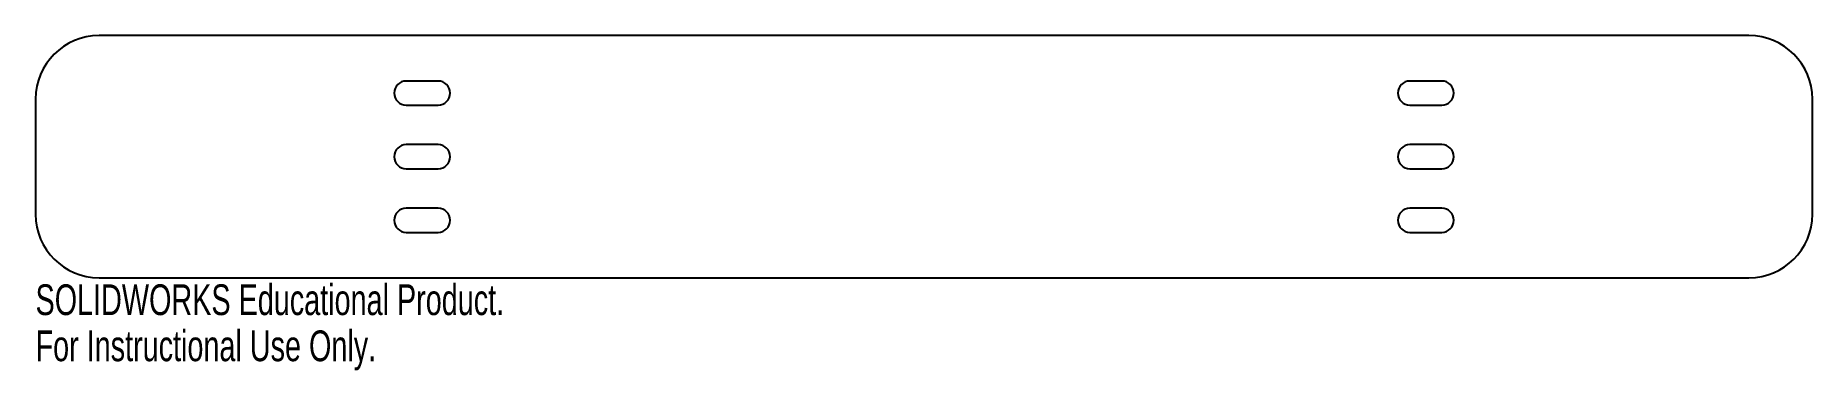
# Model space of a CAD drawing. Header units: millimetres. Extents: x 0 to 279, y -53 to 0.
import ezdxf

# ---------------------------------------------------------------- set-up
doc = ezdxf.new("R2010")
doc.units = ezdxf.units.MM
doc.styles.add('SLDTEXTSTYLE0', font='TXT', dxfattribs={"width": 0.7})

msp = doc.modelspace()

# ---------------------------------------------------------------- linework, layer by layer
at = {"color": 7, "linetype": 'Continuous', "lineweight": 25}
for p, q in [((269.4, 0), (10, 0)), ((63.3, -7.15), (58.3, -7.15)), ((221.1, -7.15), (216.1, -7.15)), ((0, -10), (0, -28.1)), ((58.3, -10.95), (63.3, -10.95)), ((216.1, -10.95), (221.1, -10.95)), ((279.4, -28.1), (279.4, -10)), ((63.3, -17.15), (58.3, -17.15)), ((221.1, -17.15), (216.1, -17.15)), ((58.3, -20.95), (63.3, -20.95)), ((216.1, -20.95), (221.1, -20.95)), ((63.3, -27.15), (58.3, -27.15)), ((221.1, -27.15), (216.1, -27.15)), ((58.3, -30.95), (63.3, -30.95)), ((216.1, -30.95), (221.1, -30.95)), ((10, -38.1), (269.4, -38.1))]:
    msp.add_line(p, q, dxfattribs=at)
for centre, radius, start, end in [((269.4, -10), 10, 0, 90), ((10, -10), 10, 90, 180), ((58.3, -9.05), 1.9, 90, 270), ((63.3, -9.05), 1.9, 270, 90), ((216.1, -9.05), 1.9, 90, 270), ((221.1, -9.05), 1.9, 270, 90), ((58.3, -19.05), 1.9, 90, 270), ((63.3, -19.05), 1.9, 270, 90), ((216.1, -19.05), 1.9, 90, 270), ((221.1, -19.05), 1.9, 270, 90), ((58.3, -29.05), 1.9, 90, 270), ((63.3, -29.05), 1.9, 270, 90), ((216.1, -29.05), 1.9, 90, 270), ((221.1, -29.05), 1.9, 270, 90), ((10, -28.1), 10, 180, 270), ((269.4, -28.1), 10, 270, 0)]:
    msp.add_arc(centre, radius, start, end, dxfattribs=at)

# ---------------------------------------------------------------- texts
at = {"color": 7, "linetype": 'Continuous', "char_height": 4.8336, "attachment_point": 1, "style": 'SLDTEXTSTYLE0'}
for s, insert in [('SOLIDWORKS Educational Product.', (0, -39.12)), ('For Instructional Use Only.', (0, -46.37))]:
    msp.add_mtext(s, dxfattribs=dict(at, insert=insert))

doc.saveas('drawing.dxf')
